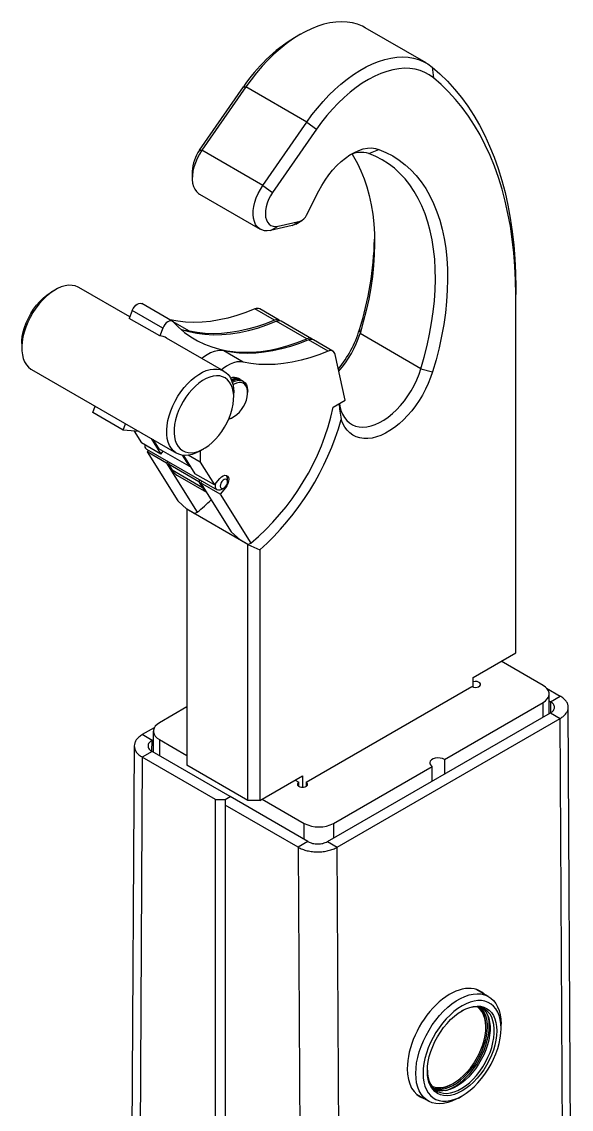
# Model space of a CAD drawing. Header units: millimetres. Extents: x 0 to 420, y 0 to 297.
# Drawn here: x 63.08 to 71.05, y 55.29 to 71.07 of the extents above; entities that cross this region are included whole.
import ezdxf

# ---------------------------------------------------------------- set-up
doc = ezdxf.new("R2010")
doc.units = ezdxf.units.MM

msp = doc.modelspace()

# ---------------------------------------------------------------- linework, layer by layer
at = {"color": 7, "linetype": 'Continuous', "lineweight": 25}
for p, q in [((67.12418, 70.88726), (67.03581, 70.83623)), ((68.94571, 70.46996), (68.06182, 70.98022)), ((69.03064, 70.41111), (69.05087, 70.25575)), ((65.65715, 69.20339), (66.29355, 70.12194)), ((66.3289, 70.12196), (65.69251, 69.20341)), ((66.29355, 70.12194), (66.3289, 70.12196)), ((67.21279, 69.6117), (66.3289, 70.12196)), ((66.57639, 68.69315), (67.21279, 69.6117)), ((67.21279, 69.6117), (67.35421, 69.50964)), ((67.35421, 69.50964), (66.71781, 68.59109)), ((65.65715, 69.20339), (65.69251, 69.20341)), ((66.57639, 68.69315), (65.69251, 69.20341)), ((68.11594, 69.15614), (68.26057, 69.21632)), ((65.55109, 68.8972), (65.55109, 68.79515)), ((66.57639, 68.69315), (66.71781, 68.59109)), ((65.65466, 68.56623), (66.53854, 68.05597)), ((67.21061, 68.25995), (67.38712, 68.61212)), ((67.05372, 68.13175), (67.14209, 68.18279)), ((67.00237, 68.1109), (66.6859, 68.03906)), ((66.6859, 68.03906), (66.79994, 68.10052)), ((66.79994, 68.10052), (67.11642, 68.17236)), ((67.00237, 68.1109), (67.11642, 68.17236)), ((63.56295, 67.1778), (63.50993, 67.14718)), ((64.64552, 66.7854), (63.90675, 67.21188)), ((70.24451, 67.21267), (70.24451, 67.11062)), ((70.24451, 61.91043), (70.24451, 67.11062)), ((65.26204, 66.72329), (64.8201, 66.97842)), ((64.68106, 66.87701), (64.63695, 66.76331)), ((65.07889, 66.50819), (64.63695, 66.76331)), ((65.123, 66.62188), (64.68106, 66.87701)), ((66.74331, 66.73652), (66.46047, 66.8998)), ((66.81414, 66.73687), (66.5313, 66.90015)), ((65.123, 66.62188), (65.07889, 66.50819)), ((67.21177, 66.46609), (66.76983, 66.72122)), ((67.2826, 66.46644), (66.84066, 66.72156)), ((67.9786, 66.60112), (67.98562, 66.543)), ((66.01039, 65.99747), (65.17954, 66.47711)), ((67.52113, 66.2875), (67.23829, 66.45078)), ((67.59196, 66.28785), (67.30912, 66.45113)), ((68.86951, 66.03274), (67.98562, 66.543)), ((63.07689, 66.39706), (63.07689, 66.33583)), ((66.29036, 66.12927), (66.00752, 66.29255)), ((67.76963, 65.57489), (67.62523, 66.23719)), ((63.21931, 66.02106), (65.32295, 64.80666)), ((68.86951, 66.03274), (69.03926, 65.98881)), ((66.24826, 65.87529), (66.21998, 65.89162)), ((66.29069, 65.8508), (66.27124, 65.86203)), ((66.15281, 65.62147), (66.15281, 65.6827)), ((66.35542, 65.68731), (66.35542, 65.70772)), ((67.59823, 65.47594), (67.76963, 65.57489)), ((64.10662, 65.39644), (64.14224, 65.48826)), ((64.54856, 65.14132), (64.10662, 65.39644)), ((66.13449, 65.32501), (66.15216, 65.33522)), ((64.54856, 65.14132), (64.58418, 65.23314)), ((64.77892, 65.12072), (64.54856, 65.14132)), ((64.70664, 65.12718), (64.81246, 64.95795)), ((64.95498, 65.01908), (65.0953, 64.79467)), ((65.0953, 64.79467), (64.81246, 64.95795)), ((64.86125, 64.92978), (64.86125, 64.92338)), ((64.88715, 64.86615), (65.91245, 64.27426)), ((64.9815, 65.00377), (65.06382, 64.87211)), ((65.50576, 64.61699), (65.06382, 64.87211)), ((65.66675, 64.84074), (65.71977, 64.87136)), ((64.91567, 64.84969), (64.89531, 64.82545)), ((65.17815, 64.66217), (64.89531, 64.82545)), ((64.89531, 64.82545), (65.33999, 64.1143)), ((65.0953, 64.79467), (65.12884, 64.83458)), ((65.40516, 64.77787), (65.50576, 64.61699)), ((65.42353, 64.77559), (65.59027, 64.50893)), ((65.66599, 64.67689), (65.49199, 64.77734)), ((65.66599, 64.8403), (65.66599, 64.67689)), ((65.19851, 64.6864), (65.17815, 64.66217)), ((65.17815, 64.66217), (65.62283, 63.95102)), ((65.20467, 64.64687), (65.22503, 64.6711)), ((65.64661, 64.39174), (65.20467, 64.64687)), ((65.20467, 64.64687), (65.25905, 64.55989)), ((65.701, 64.30476), (65.25905, 64.55989)), ((65.50576, 64.61699), (65.52059, 64.62037)), ((65.66599, 64.67689), (65.87312, 64.34565)), ((65.33698, 64.48316), (65.75857, 64.23978)), ((65.87312, 64.34565), (65.59027, 64.50893)), ((65.64661, 64.39174), (65.66697, 64.41597)), ((65.64661, 64.39174), (65.701, 64.30476)), ((65.69349, 64.40066), (65.67313, 64.37643)), ((65.87312, 64.34565), (65.9512, 64.43856)), ((66.06333, 64.39272), (66.06333, 64.43354)), ((65.95597, 64.21315), (65.67313, 64.37643)), ((65.67313, 64.37643), (66.11781, 63.66528)), ((66.03405, 64.30606), (65.95597, 64.21315)), ((65.97496, 64.28045), (66.01031, 64.30087)), ((65.33999, 64.1143), (65.47154, 63.99425)), ((65.95597, 64.21315), (66.40065, 63.50199)), ((65.5776, 63.93302), (65.47154, 63.99425)), ((66.35542, 63.484), (65.47154, 63.99425)), ((65.47154, 63.99425), (65.47154, 60.27762)), ((65.5776, 63.93302), (65.62283, 63.95102)), ((66.11781, 63.66528), (66.24935, 63.54523)), ((66.35542, 63.484), (66.24935, 63.54523)), ((66.35542, 63.484), (66.40065, 63.50199)), ((66.35542, 63.484), (66.5322, 63.40325)), ((66.35542, 59.76736), (66.35542, 63.484)), ((66.5322, 63.40325), (66.5322, 59.76736)), ((69.62579, 61.55325), (70.24451, 61.91043)), ((70.64226, 61.43588), (70.03236, 61.78796)), ((69.62579, 61.413), (69.62579, 61.55325)), ((67.20395, 60.03268), (69.60811, 61.42057)), ((70.69408, 61.39572), (70.88974, 61.28277)), ((70.73012, 61.02734), (70.73012, 61.31342)), ((70.74832, 61.20113), (70.88974, 61.28277)), ((65.47154, 61.12462), (65.07379, 60.89501)), ((69.21036, 60.36434), (70.64226, 61.19096)), ((70.73012, 61.21163), (70.74832, 61.20113)), ((71.05102, 53.42136), (71.00689, 61.12242)), ((67.51331, 59.17031), (70.74832, 61.03785)), ((67.65473, 59.08976), (70.88974, 60.95729)), ((70.74832, 61.03785), (70.88974, 60.95729)), ((64.99836, 60.82189), (64.8263, 60.72257)), ((64.98592, 60.77255), (64.98592, 60.46606)), ((64.96772, 60.63985), (64.8263, 60.72257)), ((64.98592, 60.65035), (64.96772, 60.63985)), ((65.07379, 60.65009), (65.47154, 60.42047)), ((64.70916, 60.56114), (64.66544, 52.98231)), ((64.96773, 60.47656), (64.8263, 60.39492)), ((66.09913, 59.82342), (64.96773, 60.47656)), ((65.887, 59.7826), (64.8263, 60.39492)), ((69.21036, 60.36434), (69.21036, 60.15)), ((66.35542, 59.76736), (65.47154, 60.27762)), ((67.6017, 59.43568), (69.03359, 60.26229)), ((69.03359, 60.04795), (69.03359, 60.26229)), ((66.5322, 59.76736), (67.15092, 60.12454)), ((67.04484, 60.0633), (67.09788, 60.03268)), ((67.09788, 59.97145), (67.09788, 60.03268)), ((67.15092, 60.12454), (67.15092, 59.95876)), ((67.20395, 60.03268), (67.20395, 59.97145)), ((66.02835, 59.78264), (66.09906, 59.82346)), ((66.02842, 59.7826), (66.09913, 59.82342)), ((67.23046, 59.17031), (66.09906, 59.82346)), ((65.887, 59.7826), (66.02842, 59.7826)), ((65.887, 50.67819), (65.887, 59.7826)), ((66.02835, 59.78264), (66.02835, 59.701)), ((66.02835, 59.701), (66.02835, 50.90965)), ((67.08904, 59.08867), (66.02835, 59.701)), ((66.5322, 59.76736), (66.35542, 59.76736)), ((66.56754, 59.78776), (67.17743, 59.43568)), ((67.23046, 59.17031), (67.08904, 59.08867)), ((67.51331, 59.17031), (67.65473, 59.08976)), ((69.85112, 56.92209), (69.67149, 57.02579)), ((70.03238, 56.46024), (70.03238, 56.52147)), ((69.8114, 56.47555), (69.8114, 56.49596)), ((69.32535, 55.654), (69.34302, 55.6642)), ((68.80665, 55.50438), (68.97619, 55.4065)), ((69.41376, 55.44988), (69.46678, 55.4805))]:
    msp.add_line(p, q, dxfattribs=at)
at = {"color": 8, "linetype": 'Continuous', "lineweight": 25}
for p, q in [((65.51254, 66.57829), (65.26646, 66.72035)), ((66.03405, 64.30606), (66.02469, 64.31146)), ((70.64226, 60.97662), (70.64226, 61.19096)), ((70.74832, 61.20113), (70.74925, 61.03865)), ((70.93331, 53.35342), (70.88974, 60.95729)), ((64.96679, 60.47738), (64.96772, 60.63985)), ((65.07379, 60.65009), (65.07379, 60.41533)), ((64.8263, 60.39492), (64.78309, 52.90325)), ((67.17743, 59.20093), (67.17743, 59.43568)), ((67.6017, 59.43568), (67.6017, 59.22134)), ((67.08904, 59.08867), (67.13226, 51.54711)), ((67.6983, 51.48588), (67.65473, 59.08976))]:
    msp.add_line(p, q, dxfattribs=at)
at = {"color": 7, "linetype": 'Continuous', "lineweight": 25, "flags": 128}
for points in [[(68.06182, 70.98022), (68.02037, 71.00212), (67.95058, 71.03073), (67.87682, 71.05132), (67.79945, 71.06378), (67.71884, 71.06804), (67.63538, 71.0641), (67.54947, 71.05196), (67.46152, 71.03168), (67.37195, 71.00337), (67.2812, 70.96716), (67.18969, 70.92322), (67.09787, 70.87177), (67.00618, 70.81304), (66.91505, 70.74733), (66.82493, 70.67494), (66.73624, 70.59623), (66.64942, 70.51157), (66.56488, 70.42136), (66.48302, 70.32605), (66.40423, 70.22609), (66.3289, 70.12196)], [(67.21279, 69.6117), (67.28812, 69.71584), (67.3669, 69.8158), (67.44876, 69.91111), (67.5333, 70.00131), (67.62013, 70.08597), (67.70881, 70.16468), (67.79893, 70.23707), (67.89006, 70.30278), (67.98175, 70.36151), (68.07357, 70.41297), (68.16508, 70.45691), (68.25584, 70.49312), (68.3454, 70.52143), (68.43335, 70.5417), (68.51926, 70.55384), (68.60272, 70.55779), (68.68333, 70.55352), (68.7607, 70.54107), (68.83446, 70.52048), (68.90426, 70.49186), (68.96976, 70.45535), (69.03064, 70.41111)], [(69.05087, 70.25575), (68.99123, 70.29883), (68.92688, 70.33398), (68.85815, 70.36104), (68.78542, 70.37985), (68.70906, 70.39031), (68.62948, 70.39238), (68.54709, 70.38604), (68.46234, 70.37132), (68.37565, 70.3483), (68.2875, 70.31711), (68.19834, 70.2779), (68.10865, 70.23089), (68.01889, 70.17631), (67.92954, 70.11447), (67.84108, 70.04567), (67.75396, 69.9703), (67.66864, 69.88873), (67.58558, 69.80141), (67.5052, 69.70879), (67.42795, 69.61136), (67.35421, 69.50964)], [(69.03064, 70.41111), (69.14471, 70.3117), (69.25378, 70.20496), (69.35771, 70.09101), (69.45638, 69.96998), (69.54967, 69.84202), (69.63747, 69.70729), (69.71969, 69.56594), (69.79621, 69.41814), (69.86695, 69.26407), (69.93182, 69.10391), (69.99075, 68.93785), (70.04367, 68.76609), (70.09051, 68.58884), (70.13122, 68.4063), (70.16575, 68.21869), (70.19406, 68.02624), (70.21611, 67.82918), (70.23188, 67.62774), (70.24135, 67.42215), (70.24451, 67.21267)], [(70.24451, 67.11062), (70.2414, 67.31661), (70.23209, 67.51877), (70.21658, 67.71685), (70.1949, 67.91063), (70.16706, 68.09988), (70.13311, 68.28436), (70.09308, 68.46385), (70.04702, 68.63815), (69.99498, 68.80705), (69.93703, 68.97034), (69.87324, 69.12783), (69.80368, 69.27933), (69.72843, 69.42467), (69.64759, 69.56366), (69.56125, 69.69615), (69.46951, 69.82197), (69.37249, 69.94098), (69.27029, 70.05304), (69.16304, 70.158), (69.05087, 70.25575)], [(65.69251, 69.20341), (65.65569, 69.14543), (65.62358, 69.08468), (65.59679, 69.02231), (65.57584, 68.95951), (65.56111, 68.89746), (65.55289, 68.83734), (65.55133, 68.78028), (65.55646, 68.72737), (65.56818, 68.67961), (65.58627, 68.6379), (65.6104, 68.60304), (65.6401, 68.57568), (65.65466, 68.56623)], [(67.38712, 68.61212), (67.43077, 68.69296), (67.47924, 68.77099), (67.53199, 68.84534), (67.58844, 68.91519), (67.64796, 68.97977), (67.7099, 69.03836), (67.77357, 69.09033), (67.83827, 69.13508), (67.90329, 69.17214), (67.96791, 69.20109), (68.03141, 69.22161), (68.09309, 69.23348), (68.15228, 69.23656), (68.20831, 69.23082), (68.26057, 69.21632)], [(67.86967, 69.14483), (67.88876, 69.11491), (67.94703, 69.01335), (67.99946, 68.90526), (68.04592, 68.79091), (68.08629, 68.67057), (68.12048, 68.54454), (68.1484, 68.41312), (68.16999, 68.27664), (68.1852, 68.13542), (68.19398, 67.98981), (68.19632, 67.84017), (68.1922, 67.68685), (68.18165, 67.53023), (68.16468, 67.37069), (68.14135, 67.20862), (68.11169, 67.04442), (68.07579, 66.87848), (68.03373, 66.7112), (67.98562, 66.543)], [(68.86951, 66.03274), (68.91762, 66.20095), (68.95967, 66.36822), (68.99557, 66.53416), (69.02523, 66.69837), (69.04857, 66.86044), (69.06553, 67.01998), (69.07609, 67.17659), (69.0802, 67.32991), (69.07786, 67.47956), (69.06908, 67.62517), (69.05388, 67.76639), (69.03229, 67.90287), (69.00436, 68.03429), (68.97017, 68.16032), (68.9298, 68.28065), (68.88334, 68.39501), (68.83092, 68.50309), (68.77265, 68.60466), (68.70868, 68.69944), (68.63916, 68.78723), (68.56426, 68.86779), (68.48417, 68.94095), (68.39908, 69.00651), (68.3092, 69.06432), (68.21474, 69.11423), (68.11594, 69.15614)], [(68.26057, 69.21632), (68.36267, 69.17302), (68.46027, 69.12143), (68.55315, 69.0617), (68.64108, 68.99395), (68.72384, 68.91836), (68.80123, 68.83511), (68.87307, 68.7444), (68.93917, 68.64645), (68.99938, 68.54151), (69.05356, 68.42981), (69.10156, 68.31165), (69.14328, 68.1873), (69.17861, 68.05707), (69.20746, 67.92127), (69.22977, 67.78024), (69.24548, 67.63432), (69.25456, 67.48385), (69.25697, 67.32922), (69.25272, 67.17079), (69.24182, 67.00895), (69.22429, 66.84409), (69.20017, 66.67662), (69.16953, 66.50695), (69.13243, 66.33547), (69.08897, 66.16262), (69.03926, 65.98881)], [(66.6859, 68.03906), (66.64042, 68.03278), (66.59775, 68.03513), (66.55869, 68.04608), (66.52398, 68.06542), (66.49428, 68.09278), (66.47016, 68.12765), (66.45206, 68.16935), (66.44034, 68.21711), (66.43521, 68.27002), (66.43677, 68.32708), (66.44499, 68.3872), (66.45972, 68.44925), (66.48068, 68.51206), (66.50746, 68.57442), (66.53957, 68.63517), (66.57639, 68.69315)], [(66.71781, 68.59109), (66.68653, 68.5412), (66.65995, 68.48876), (66.63874, 68.43507), (66.62341, 68.38144), (66.61435, 68.32922), (66.61179, 68.27968), (66.61577, 68.23406), (66.62622, 68.19348), (66.64286, 68.15894), (66.66529, 68.1313), (66.69295, 68.11124), (66.72516, 68.09927), (66.76112, 68.09566), (66.79994, 68.10052)], [(67.05372, 68.13175), (67.02783, 68.119), (67.00237, 68.1109)], [(63.90675, 67.21188), (63.89566, 67.21788), (63.85308, 67.23442), (63.80672, 67.2429), (63.75718, 67.24321), (63.70511, 67.23535), (63.65119, 67.21943), (63.59612, 67.19564), (63.54061, 67.16431), (63.4854, 67.12583), (63.43121, 67.08071), (63.37873, 67.02954), (63.32865, 66.97298), (63.28163, 66.91178), (63.23827, 66.84673), (63.19915, 66.77867), (63.16478, 66.7085), (63.13559, 66.63714), (63.11198, 66.5655), (63.09425, 66.49452), (63.08263, 66.42514), (63.07727, 66.35825), (63.07825, 66.29473), (63.08554, 66.2354), (63.09906, 66.18104), (63.11863, 66.13235), (63.14399, 66.08998), (63.17482, 66.05447), (63.2107, 66.02629), (63.21931, 66.02106)], [(63.07689, 66.39706), (63.07817, 66.43622), (63.08533, 66.50018), (63.09868, 66.56628), (63.11803, 66.63356), (63.1431, 66.70104), (63.17351, 66.76773), (63.20884, 66.83266), (63.24855, 66.89488), (63.29208, 66.95349), (63.33878, 67.00764), (63.38798, 67.05652), (63.43896, 67.09944), (63.49098, 67.13576), (63.50993, 67.14718)], [(64.68106, 66.87701), (64.69444, 66.9051), (64.71179, 66.93101), (64.73202, 66.95309), (64.75385, 66.96997), (64.77591, 66.98059), (64.79683, 66.98427), (64.81529, 66.9808), (64.8201, 66.97842)], [(66.46047, 66.8998), (66.32888, 66.84814), (66.19843, 66.80427), (66.06941, 66.76828), (65.9421, 66.74025), (65.81679, 66.72025), (65.69375, 66.70832), (65.57325, 66.70449), (65.45558, 66.70877), (65.34097, 66.72114), (65.2297, 66.74157)], [(65.27206, 66.71526), (65.25723, 66.72567), (65.23877, 66.72915), (65.21786, 66.72546), (65.19579, 66.71484), (65.17396, 66.69796), (65.15374, 66.67588), (65.13639, 66.64998), (65.123, 66.62188)], [(65.27206, 66.71526), (65.35346, 66.63414), (65.44016, 66.5608), (65.53195, 66.49542), (65.62861, 66.43814), (65.72993, 66.38912), (65.83565, 66.34845), (65.94553, 66.31625), (66.05931, 66.29257), (66.17672, 66.27749), (66.29747, 66.27104), (66.4213, 66.27322), (66.54789, 66.28404), (66.67696, 66.30348), (66.80819, 66.33147), (66.94128, 66.36797), (67.07591, 66.41287), (67.21177, 66.46609)], [(65.38398, 66.60691), (65.39371, 66.60358), (65.50359, 66.57137), (65.61737, 66.5477), (65.73477, 66.53262), (65.85553, 66.52616), (65.97935, 66.52835), (66.10595, 66.53917), (66.23502, 66.5586), (66.36625, 66.5866), (66.49934, 66.6231), (66.63397, 66.668), (66.76983, 66.72122)], [(66.74331, 66.73652), (66.61172, 66.68486), (66.48127, 66.64099), (66.35225, 66.605), (66.22494, 66.57697), (66.09963, 66.55697), (65.97659, 66.54504), (65.8561, 66.54121), (65.73842, 66.54548), (65.62382, 66.55785), (65.51254, 66.57829)], [(65.51254, 66.57829), (65.46894, 66.58345), (65.45841, 66.58345)], [(67.23829, 66.45078), (67.1067, 66.39912), (66.97625, 66.35525), (66.84723, 66.31926), (66.71992, 66.29123), (66.5946, 66.27123), (66.47156, 66.2593), (66.35107, 66.25547), (66.23339, 66.25974), (66.11879, 66.27211), (66.00752, 66.29255)], [(66.00752, 66.29255), (65.96392, 66.29771), (65.91732, 66.29446), (65.86849, 66.28286), (65.81822, 66.26309), (65.76734, 66.23548), (65.71669, 66.20048), (65.69246, 66.18101)], [(67.52113, 66.2875), (67.38954, 66.23584), (67.25909, 66.19196), (67.13007, 66.15597), (67.00276, 66.12795), (66.87745, 66.10795), (66.75441, 66.09602), (66.63391, 66.09219), (66.51624, 66.09646), (66.40163, 66.10883), (66.29036, 66.12927)], [(66.29036, 66.12927), (66.24676, 66.13443), (66.20016, 66.13118), (66.15133, 66.11958), (66.10106, 66.09981), (66.05019, 66.0722), (65.99953, 66.0372), (65.9753, 66.01773)], [(65.66675, 64.84074), (65.66133, 64.83764), (65.60595, 64.81003), (65.55136, 64.79015), (65.49828, 64.77824), (65.44739, 64.77446), (65.39937, 64.77886), (65.35482, 64.79139), (65.31434, 64.81188), (65.27846, 64.84006), (65.24763, 64.87557), (65.22227, 64.91794), (65.2027, 64.96663), (65.18919, 65.02099), (65.18189, 65.08032), (65.18092, 65.14384), (65.18627, 65.21073), (65.19789, 65.28012), (65.21563, 65.35109), (65.23924, 65.42273), (65.26842, 65.4941), (65.3028, 65.56427), (65.34192, 65.63232), (65.38527, 65.69737), (65.43229, 65.75858), (65.48237, 65.81513), (65.53485, 65.8663), (65.58905, 65.91142), (65.64426, 65.9499), (65.69976, 65.98123), (65.75483, 66.00502), (65.80875, 66.02095), (65.86082, 66.0288), (65.91036, 66.02849), (65.95672, 66.02001), (65.9993, 66.00347), (66.03755, 65.9791), (66.07096, 65.9472), (66.09909, 65.9082), (66.1216, 65.86259), (66.13817, 65.81099), (66.14859, 65.75405), (66.15273, 65.69252), (66.15281, 65.6827)], [(67.68759, 65.52753), (67.69395, 65.48922), (67.7097, 65.42816), (67.73153, 65.3728), (67.75921, 65.32373), (67.79246, 65.28144), (67.83092, 65.24638), (67.87422, 65.21889), (67.92189, 65.19927), (67.97346, 65.18772), (68.02838, 65.18435), (68.08611, 65.1892), (68.14603, 65.20222), (68.20753, 65.22328), (68.26999, 65.25216), (68.33276, 65.28856), (68.39519, 65.33211), (68.45664, 65.38235), (68.51647, 65.43878), (68.57408, 65.50081), (68.62887, 65.56781), (68.68027, 65.63907), (68.72776, 65.71388), (68.77084, 65.79146), (68.80908, 65.87101), (68.84208, 65.95172), (68.86951, 66.03274)], [(69.03926, 65.98881), (69.01056, 65.90334), (68.97642, 65.81812), (68.93711, 65.7339), (68.89299, 65.65142), (68.84445, 65.5714), (68.79191, 65.49454), (68.73583, 65.42152), (68.67671, 65.35297), (68.61505, 65.2895), (68.55141, 65.23167), (68.48634, 65.17998), (68.42041, 65.13488), (68.3542, 65.09677), (68.28829, 65.06598), (68.22325, 65.04279), (68.15967, 65.02739), (68.09809, 65.01993), (68.03905, 65.02046), (67.98308, 65.02899), (67.93065, 65.04544), (67.88225, 65.06966), (67.83828, 65.10144), (67.79913, 65.1405), (67.76515, 65.18651), (67.73663, 65.23905), (67.71383, 65.29766)], [(66.11167, 65.38497), (66.13102, 65.45225), (66.14437, 65.51835), (66.15153, 65.58231), (66.15239, 65.64319), (66.14694, 65.70012), (66.13526, 65.75224), (66.11753, 65.79882), (66.09399, 65.83916), (66.06499, 65.87269), (66.03096, 65.8989), (65.99239, 65.91742), (65.94985, 65.92798), (65.90394, 65.93043), (65.85535, 65.92472), (65.80479, 65.91095), (65.75298, 65.88931), (65.70069, 65.86012), (65.64867, 65.8238), (65.59769, 65.78088), (65.54849, 65.732), (65.50178, 65.67786), (65.45826, 65.61925), (65.41855, 65.55702), (65.38322, 65.49209), (65.35281, 65.4254), (65.32774, 65.35792), (65.30839, 65.29065), (65.29504, 65.22454), (65.28788, 65.16059), (65.28702, 65.0997), (65.29247, 65.04278), (65.30414, 64.99065), (65.32188, 64.94408), (65.34542, 64.90373), (65.37442, 64.87021), (65.40845, 64.844), (65.44702, 64.82547), (65.48956, 64.81491), (65.53547, 64.81247), (65.58406, 64.81817), (65.63462, 64.83195), (65.68643, 64.85359), (65.73872, 64.88278), (65.79074, 64.9191), (65.84172, 64.96201), (65.89092, 65.0109), (65.93762, 65.06504), (65.98115, 65.12365), (66.02086, 65.18588), (66.05619, 65.25081), (66.0866, 65.3175), (66.11167, 65.38497)], [(66.08317, 65.30931), (66.09179, 65.31095), (66.12742, 65.32268), (66.16385, 65.34236), (66.1999, 65.36935), (66.23441, 65.40279), (66.26628, 65.44161), (66.29449, 65.48455), (66.31811, 65.53023), (66.3364, 65.5772), (66.34877, 65.62392), (66.35482, 65.66892), (66.35435, 65.71073), (66.34739, 65.74802), (66.33414, 65.77959), (66.31505, 65.80442), (66.29072, 65.82171), (66.26194, 65.83091), (66.22963, 65.83172), (66.19482, 65.82412), (66.15865, 65.80835), (66.14118, 65.79805)], [(66.13181, 65.83379), (66.16396, 65.85008), (66.20055, 65.8618), (66.23523, 65.86542), (66.26702, 65.86084), (66.29499, 65.84818), (66.31834, 65.82781), (66.3364, 65.80031), (66.34865, 65.76648), (66.35474, 65.72729), (66.35542, 65.70772)], [(65.9512, 64.43856), (65.97487, 64.46205), (65.99999, 64.47827), (66.0245, 64.48591), (66.04644, 64.48434), (66.06401, 64.4737), (66.0758, 64.45485), (66.08086, 64.4293), (66.07876, 64.39914), (66.06968, 64.36681), (66.05437, 64.33492), (66.03405, 64.30606)], [(66.01668, 64.42658), (65.99829, 64.41482), (65.98135, 64.3967), (65.9679, 64.3744), (65.95956, 64.35062), (65.95734, 64.32823), (65.96152, 64.30992), (65.97157, 64.29791), (65.9863, 64.29364), (66.00392, 64.29762), (66.02231, 64.30939), (66.03926, 64.32751), (66.05271, 64.34981), (66.06104, 64.37358), (66.06326, 64.39598), (66.05908, 64.41428), (66.04903, 64.4263), (66.0343, 64.43057), (66.01668, 64.42658)], [(65.701, 64.30476), (65.72914, 64.26786), (65.75663, 64.24288)], [(65.97496, 64.28045), (65.95246, 64.27082), (65.93024, 64.26866), (65.91132, 64.27493), (65.89713, 64.28919), (65.8887, 64.31036), (65.88668, 64.33689), (65.8912, 64.3668), (65.89133, 64.36731)], [(69.60811, 61.42057), (69.63036, 61.4117), (69.65662, 61.40797), (69.68346, 61.40985), (69.7074, 61.4171), (69.72533, 61.42879), (69.73492, 61.44338), (69.73492, 61.45899), (69.72533, 61.47358), (69.7074, 61.48527), (69.68346, 61.49252), (69.65662, 61.4944), (69.63036, 61.49067), (69.62579, 61.48937)], [(70.64226, 61.19096), (70.67587, 61.21408), (70.70202, 61.24023), (70.7199, 61.26859), (70.72898, 61.29832), (70.72898, 61.32851), (70.7199, 61.35824), (70.70202, 61.38661), (70.67587, 61.41275), (70.64226, 61.43588)], [(65.07379, 60.89501), (65.04018, 60.87188), (65.01403, 60.84574), (64.99614, 60.81737), (64.98706, 60.78764), (64.98706, 60.75745), (64.99614, 60.72772), (65.01403, 60.69935), (65.04018, 60.67321), (65.07379, 60.65009)], [(69.21036, 60.36434), (69.18188, 60.37665), (69.14855, 60.38383), (69.11306, 60.38529), (69.07829, 60.38093), (69.04707, 60.37108), (69.02191, 60.35656), (69.00486, 60.33853), (68.99729, 60.31846), (68.99983, 60.29798), (69.01227, 60.27873), (69.03359, 60.26229)], [(67.09788, 60.03268), (67.08252, 60.01983), (67.07605, 60.00468), (67.07931, 59.98918), (67.09188, 59.97536), (67.11212, 59.96501), (67.1374, 59.95947), (67.16443, 59.95947), (67.18972, 59.96501), (67.20995, 59.97536), (67.22252, 59.98918), (67.22578, 60.00468), (67.21931, 60.01983), (67.20395, 60.03268)], [(68.79494, 55.80712), (68.79811, 55.88123), (68.8076, 55.95825), (68.82331, 56.03738), (68.84508, 56.11782), (68.87268, 56.19873), (68.90584, 56.27929), (68.9442, 56.35867), (68.98738, 56.43606), (69.03494, 56.51065), (69.08638, 56.5817), (69.14118, 56.64845), (69.19877, 56.71024), (69.25857, 56.76643), (69.31997, 56.81644), (69.38232, 56.85976), (69.44499, 56.89594), (69.50735, 56.92462), (69.56874, 56.94549), (69.62854, 56.95834), (69.68614, 56.96305), (69.74094, 56.95956), (69.79238, 56.94792), (69.83993, 56.92823), (69.88311, 56.9007), (69.92148, 56.86561), (69.95463, 56.82333), (69.98223, 56.77428), (70.004, 56.71898), (70.01971, 56.65799), (70.0292, 56.59192), (70.03238, 56.52147)], [(68.901, 55.80712), (68.9041, 55.74063), (68.91337, 55.67844), (68.92869, 55.62124), (68.94991, 55.56966), (68.97679, 55.52425), (69.00904, 55.48553), (69.0463, 55.4539), (69.08817, 55.42972), (69.13419, 55.41326), (69.18385, 55.40468), (69.23661, 55.4041), (69.29188, 55.41151), (69.34908, 55.42683), (69.40756, 55.44989), (69.46669, 55.48045), (69.52582, 55.51816), (69.5843, 55.56262), (69.6415, 55.61333), (69.69678, 55.66975), (69.74953, 55.73125), (69.79919, 55.79715), (69.84521, 55.86675), (69.88708, 55.93927), (69.92434, 56.01392), (69.95659, 56.08988), (69.98347, 56.16632), (70.00469, 56.2424), (70.02001, 56.31729), (70.02928, 56.39017), (70.03238, 56.46024), (70.02928, 56.52674), (70.02001, 56.58892), (70.00469, 56.64612), (69.98347, 56.6977), (69.95659, 56.74311), (69.92434, 56.78184), (69.88708, 56.81346), (69.84521, 56.83764), (69.79919, 56.85411), (69.74953, 56.86268), (69.69678, 56.86326), (69.6415, 56.85586), (69.5843, 56.84054), (69.52582, 56.81747), (69.46669, 56.78691), (69.40756, 56.7492), (69.34908, 56.70474), (69.29188, 56.65403), (69.23661, 56.59761), (69.18385, 56.53612), (69.13419, 56.47021), (69.08817, 56.40061), (69.0463, 56.3281), (69.00904, 56.25345), (68.97679, 56.17749), (68.94991, 56.10104), (68.92869, 56.02496), (68.91337, 55.95007), (68.9041, 55.87719), (68.901, 55.80712)], [(68.96288, 55.84284), (68.96604, 55.9098), (68.97551, 55.97959), (68.99115, 56.05131), (69.01277, 56.12407), (69.0401, 56.19694), (69.07279, 56.26903), (69.11044, 56.33941), (69.15257, 56.4072), (69.19865, 56.47155), (69.24809, 56.53166), (69.30029, 56.58676), (69.35458, 56.63616), (69.41028, 56.67924), (69.46669, 56.71547), (69.5231, 56.74437), (69.5788, 56.7656), (69.63309, 56.77888), (69.68529, 56.78404), (69.73474, 56.78103), (69.78081, 56.76988), (69.82294, 56.75072), (69.86059, 56.72381), (69.89328, 56.68948), (69.92061, 56.64815), (69.94223, 56.60036), (69.95787, 56.54669), (69.96734, 56.48784), (69.9705, 56.42453), (69.96734, 56.35756), (69.95787, 56.28777), (69.94223, 56.21605), (69.92061, 56.1433), (69.89328, 56.07042), (69.86059, 55.99834), (69.82294, 55.92796), (69.78081, 55.86016), (69.73474, 55.79581), (69.68529, 55.7357), (69.63309, 55.6806), (69.5788, 55.6312), (69.5231, 55.58812), (69.46669, 55.5519), (69.41028, 55.52299), (69.35458, 55.50176), (69.30029, 55.48848), (69.24809, 55.48332), (69.19865, 55.48633), (69.15257, 55.49748), (69.11044, 55.51664), (69.07279, 55.54355), (69.0401, 55.57789), (69.01277, 55.61921), (68.99115, 55.66701), (68.97551, 55.72067), (68.96604, 55.77952), (68.96288, 55.84284)], [(68.96296, 55.85317), (68.96605, 55.80108), (68.97551, 55.74339), (68.99115, 55.69092), (69.01275, 55.64435), (69.04005, 55.6043), (69.07267, 55.57128), (69.11021, 55.54572), (69.15215, 55.52796), (69.19797, 55.51823), (69.24706, 55.51666), (69.29879, 55.52327), (69.35247, 55.53796), (69.40741, 55.56056), (69.46289, 55.59076), (69.5182, 55.62817), (69.5726, 55.6723), (69.62539, 55.72258), (69.67588, 55.77836), (69.72341, 55.83889), (69.76736, 55.90341), (69.80717, 55.97106), (69.8423, 56.04096), (69.87231, 56.11221), (69.8968, 56.18387), (69.91546, 56.255), (69.92803, 56.32469), (69.93436, 56.39202), (69.93436, 56.45612), (69.92803, 56.51614), (69.91546, 56.57132), (69.8968, 56.62092), (69.87231, 56.6643), (69.8423, 56.70089), (69.80717, 56.73023), (69.76736, 56.75192), (69.72341, 56.76569), (69.67588, 56.77135), (69.62539, 56.76883), (69.5726, 56.75816), (69.5182, 56.73948), (69.46289, 56.71304), (69.4577, 56.71018)], [(69.02524, 55.62417), (69.03018, 55.62183), (69.07279, 55.60722), (69.11904, 55.60069), (69.16833, 55.60234), (69.21997, 55.61214), (69.27328, 55.62996), (69.32753, 55.65555), (69.38199, 55.68858), (69.43592, 55.72859), (69.4886, 55.77505), (69.5393, 55.82732), (69.58735, 55.88471), (69.63209, 55.94642), (69.67293, 56.01164), (69.7093, 56.07947), (69.74072, 56.149), (69.76675, 56.21928), (69.78706, 56.28938), (69.80136, 56.35834), (69.80946, 56.42522), (69.81126, 56.48913), (69.80671, 56.5492), (69.7959, 56.60461), (69.77896, 56.65463), (69.75613, 56.69856), (69.72771, 56.73582), (69.69408, 56.7659), (69.68716, 56.77076)], [(69.7604, 56.75474), (69.78043, 56.73661), (69.81044, 56.70002), (69.83493, 56.65663), (69.85358, 56.60703), (69.86616, 56.55186), (69.87248, 56.49183), (69.87248, 56.42774), (69.86616, 56.36041), (69.85358, 56.29072), (69.83493, 56.21958), (69.81044, 56.14793), (69.78043, 56.07668), (69.7453, 56.00678), (69.70549, 55.93913), (69.66154, 55.87461), (69.614, 55.81407), (69.56351, 55.7583), (69.51073, 55.70802), (69.45632, 55.66389), (69.40102, 55.62647), (69.34554, 55.59628), (69.2906, 55.57368), (69.23692, 55.55898), (69.18519, 55.55238), (69.1361, 55.55395), (69.09028, 55.56368), (69.07575, 55.56875)], [(69.2291, 55.55749), (69.24997, 55.56431), (69.30592, 55.58765), (69.36238, 55.61844), (69.41866, 55.65632), (69.4741, 55.70083), (69.528, 55.75142), (69.57973, 55.80748), (69.62864, 55.86833), (69.67416, 55.93323), (69.71571, 56.00139), (69.7528, 56.07199), (69.78499, 56.14417), (69.81187, 56.21705), (69.83313, 56.28975), (69.84849, 56.36138), (69.85779, 56.43108), (69.8609, 56.498)], [(69.05862, 55.58399), (69.07385, 55.58025), (69.12139, 55.57459), (69.17188, 55.57711), (69.22467, 55.58778), (69.27907, 55.60646), (69.33437, 55.6329), (69.38985, 55.66676), (69.44479, 55.7076), (69.49847, 55.75488), (69.5502, 55.808), (69.59929, 55.86625), (69.64511, 55.92888), (69.68706, 55.99507), (69.72459, 56.06395), (69.75721, 56.13464), (69.78451, 56.20621), (69.80611, 56.27773), (69.82175, 56.34825), (69.83122, 56.41687), (69.83439, 56.4827)], [(69.41376, 55.44988), (69.38232, 55.43265), (69.31997, 55.40398), (69.25857, 55.3831), (69.19877, 55.37025), (69.14118, 55.36554), (69.08638, 55.36903), (69.03494, 55.38068), (68.98738, 55.40037), (68.9442, 55.4279), (68.90584, 55.46298), (68.87268, 55.50526), (68.84508, 55.55431), (68.82331, 55.60961), (68.8076, 55.67061), (68.79811, 55.73667), (68.79494, 55.80712)]]:
    msp.add_lwpolyline(points, dxfattribs=at)
at = {"color": 7, "linetype": 'Continuous', "lineweight": 25}
for centre, radius, start, end in [((68.2802, 68.80029), 2.38612, 121.433878, 146.365617), ((66.10962, 68.87519), 0.55897, 144.044409, 177.743148), ((68.00716, 68.78605), 0.38574, 73.621101, 118.878242), ((67.06352, 68.32368), 0.1603, 289.268405, 336.574053), ((63.41688, 68.03123), 4.78064, 342.59362, 358.563517), ((66.49623, 66.82978), 0.07863, 63.508953, 117.053551), ((66.77839, 66.67269), 0.07283, 48.766519, 118.791006), ((66.80559, 66.65163), 0.07824, 63.364347, 117.198158), ((66.36273, 67.10061), 1.69131, 320.658165, 342.822633), ((65.0599, 66.26813), 0.24081, 60.209445, 85.477691), ((67.24695, 66.40324), 0.07203, 48.315888, 119.2412), ((67.27405, 66.38076), 0.07863, 63.508953, 117.053551), ((66.57619, 66.9779), 1.47501, 318.308642, 342.851596), ((67.55599, 66.22678), 0.07001, 8.546573, 119.865158), ((66.15828, 65.7664), 0.1396, 63.772462, 111.95813), ((66.1842, 65.74874), 0.14089, 57.774793, 118.334316), ((66.18659, 65.71776), 0.15936, 84.026128, 114.160579), ((66.20747, 65.72046), 0.15527, 65.751663, 121.851693), ((64.09959, 66.24829), 3.58288, 309.958786, 347.551224), ((66.01252, 65.53206), 0.2403, 286.250511, 300.501245), ((63.82937, 66.40485), 4.03917, 312.001806, 344.090829), ((64.92648, 64.91906), 0.06593, 170.721807, 233.369801), ((65.44949, 64.67537), 0.22272, 211.231943, 239.655624), ((65.98916, 64.43662), 0.07423, 357.623397, 39.260898), ((63.78206, 66.22883), 2.92863, 308.942781, 314.265838), ((67.38956, 59.84284), 0.45911, 242.480539, 297.519461), ((69.41417, 56.51733), 0.39781, 356.920239, 38.557413), ((69.45381, 56.50825), 0.38144, 356.158147, 41.690796), ((69.30834, 56.5036), 0.55259, 359.419881, 12.96493), ((69.10856, 55.98561), 0.39619, 261.358856, 303.174245)]:
    msp.add_arc(centre, radius, start, end, dxfattribs=at)
for centre, start_param, end_param in [((69.29394, 56.23449), 6.15200238, 8.6366875), ((69.29395, 56.2334), 2.3519955, 3.25739706)]:
    msp.add_ellipse(centre, major_axis=(0.43617, 0.76575), ratio=0.58120126, start_param=start_param, end_param=end_param, dxfattribs=at)
msp.add_open_spline([(67.68309, 65.52493), (67.68548, 65.48912), (67.69052, 65.41354), (67.70579, 65.33762), (67.71383, 65.29766)], degree=3, knots=[0, 0, 0, 0, 0.47375836, 1, 1, 1, 1], dxfattribs=at)
for points in [[(70.88974, 60.95729), (70.9072, 60.96862), (70.94212, 60.99129), (70.9787, 61.03183), (71.00178, 61.07527), (71.00946, 61.12049), (71.00178, 61.16565), (70.9787, 61.20891), (70.94212, 61.24918), (70.9072, 61.27157), (70.88974, 61.28277)], [(70.74832, 61.03785), (70.76473, 61.04985), (70.79754, 61.07384), (70.81158, 61.11973), (70.79754, 61.16551), (70.76472, 61.18926), (70.74832, 61.20113)], [(64.8263, 60.72257), (64.80885, 60.71131), (64.77393, 60.6888), (64.73735, 60.64827), (64.71427, 60.6047), (64.70659, 60.5592), (64.71427, 60.51365), (64.73735, 60.46991), (64.77393, 60.4291), (64.80885, 60.40631), (64.8263, 60.39492)], [(64.96772, 60.63985), (64.95132, 60.628), (64.91851, 60.60429), (64.90447, 60.55845), (64.91851, 60.51249), (64.95132, 60.48854), (64.96773, 60.47656)], [(67.08904, 59.08867), (67.1086, 59.07869), (67.14773, 59.05873), (67.21795, 59.03788), (67.29331, 59.0248), (67.37188, 59.02056), (67.45045, 59.02513), (67.52581, 59.03852), (67.59603, 59.05963), (67.63516, 59.07972), (67.65473, 59.08976)], [(67.23046, 59.17031), (67.25112, 59.16089), (67.29243, 59.14206), (67.37188, 59.13404), (67.45133, 59.14212), (67.49265, 59.16092), (67.51331, 59.17031)]]:
    msp.add_open_spline(points, degree=3, dxfattribs=at)

doc.saveas('drawing.dxf')
